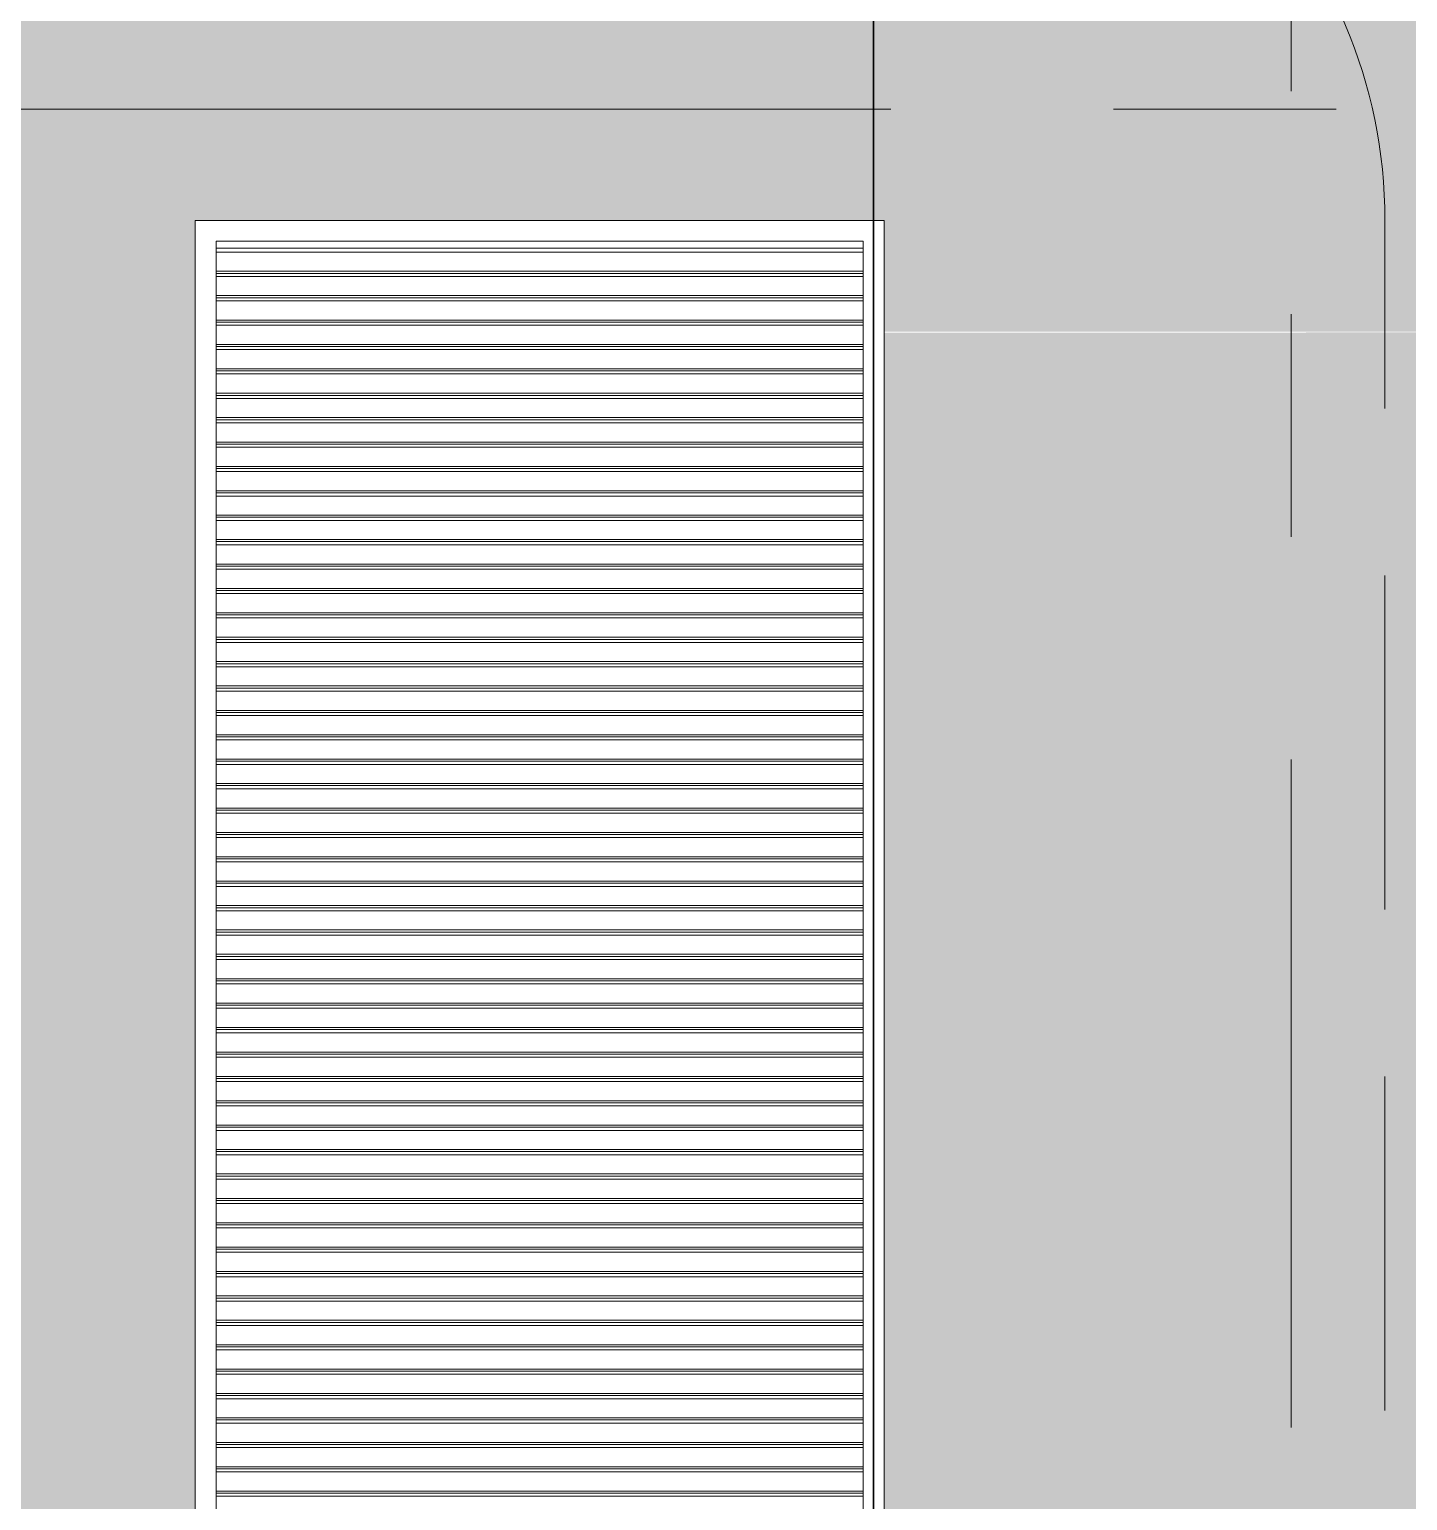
# Model space of a CAD drawing. Header units: inches. Extents: x 6 to 15224, y -733 to 6300.
# Drawn here: x 9831.5 to 9930.5, y 5121 to 5226.7 of the extents above; entities that cross this region are included whole.
import ezdxf

# ---------------------------------------------------------------- set-up
doc = ezdxf.new("R2010")
doc.units = ezdxf.units.IN
doc.header["$MEASUREMENT"] = 0
for name, pattern in [('Center 1_2_', [112, 64, -16, 16, -16]), ('Center 3_8_', [96, 48, -16, 16, -16]), ('Hidden 3_16_', [36, 24, -12])]:
    doc.linetypes.add(name, pattern=pattern)
for name, color, linetype, lineweight in [('A-DETL', 90, 'Continuous', 13), ('A-FLOR-LEVL', 51, 'Continuous', 13), ('A-GENM', 13, 'Continuous', 18), ('A-WALL-PATT', 111, 'Continuous', 25), ('M-EQPM', 50, 'Continuous', 18), ('M-EQPM-HDLN', 50, 'Hidden 3_16_', 13), ('S-GRID', 1, 'Continuous', 13)]:
    doc.layers.add(name, color=color, linetype=linetype, lineweight=lineweight)

# ---------------------------------------------------------------- blocks, each defined once
blk = doc.blocks.new('ME Louvers w Trim-AM - 48_ x 120_-V173-EAST ELEVATION')
at = {"layer": 'A-GENM', "lineweight": 13}
for p, q in [((1013.25, 5211), (966.75, 5211)), ((966.75, 5210.73), (1013.25, 5210.73)), ((1013.25, 5209.35), (966.75, 5209.35)), ((1013.25, 5209.2), (966.75, 5209.2)), ((966.75, 5208.98), (1013.25, 5208.98)), ((1013.25, 5207.6), (966.75, 5207.6)), ((1013.25, 5207.45), (966.75, 5207.45)), ((966.75, 5207.23), (1013.25, 5207.23)), ((1013.25, 5205.84), (966.75, 5205.84)), ((1013.25, 5205.69), (966.75, 5205.69)), ((966.75, 5205.47), (1013.25, 5205.47)), ((1013.25, 5204.09), (966.75, 5204.09)), ((1013.25, 5203.94), (966.75, 5203.94)), ((966.75, 5203.72), (1013.25, 5203.72)), ((1013.25, 5202.34), (966.75, 5202.34)), ((1013.25, 5202.19), (966.75, 5202.19)), ((966.75, 5201.97), (1013.25, 5201.97)), ((1013.25, 5200.58), (966.75, 5200.58)), ((1013.25, 5200.43), (966.75, 5200.43)), ((966.75, 5200.21), (1013.25, 5200.21)), ((1013.25, 5198.83), (966.75, 5198.83)), ((1013.25, 5198.68), (966.75, 5198.68)), ((966.75, 5198.46), (1013.25, 5198.46)), ((1013.25, 5197.08), (966.75, 5197.08)), ((1013.25, 5196.93), (966.75, 5196.93)), ((966.75, 5196.71), (1013.25, 5196.71)), ((1013.25, 5195.33), (966.75, 5195.33)), ((1013.25, 5195.18), (966.75, 5195.18)), ((966.75, 5194.95), (1013.25, 5194.95)), ((1013.25, 5193.57), (966.75, 5193.57)), ((1013.25, 5193.42), (966.75, 5193.42)), ((966.75, 5193.2), (1013.25, 5193.2)), ((1013.25, 5191.82), (966.75, 5191.82)), ((1013.25, 5191.67), (966.75, 5191.67)), ((966.75, 5191.45), (1013.25, 5191.45)), ((1013.25, 5190.07), (966.75, 5190.07)), ((1013.25, 5189.92), (966.75, 5189.92)), ((966.75, 5189.7), (1013.25, 5189.7)), ((1013.25, 5188.31), (966.75, 5188.31)), ((1013.25, 5188.16), (966.75, 5188.16)), ((966.75, 5187.94), (1013.25, 5187.94)), ((1013.25, 5186.56), (966.75, 5186.56)), ((1013.25, 5186.41), (966.75, 5186.41)), ((966.75, 5186.19), (1013.25, 5186.19)), ((1013.25, 5184.81), (966.75, 5184.81)), ((1013.25, 5184.66), (966.75, 5184.66)), ((966.75, 5184.44), (1013.25, 5184.44)), ((1013.25, 5183.05), (966.75, 5183.05)), ((1013.25, 5182.9), (966.75, 5182.9)), ((966.75, 5182.68), (1013.25, 5182.68)), ((1013.25, 5181.3), (966.75, 5181.3)), ((1013.25, 5181.15), (966.75, 5181.15)), ((966.75, 5180.93), (1013.25, 5180.93)), ((1013.25, 5179.55), (966.75, 5179.55)), ((1013.25, 5179.4), (966.75, 5179.4)), ((966.75, 5179.18), (1013.25, 5179.18)), ((1013.25, 5177.8), (966.75, 5177.8)), ((1013.25, 5177.65), (966.75, 5177.65)), ((966.75, 5177.42), (1013.25, 5177.42)), ((1013.25, 5176.04), (966.75, 5176.04)), ((1013.25, 5175.89), (966.75, 5175.89)), ((966.75, 5175.67), (1013.25, 5175.67)), ((1013.25, 5174.29), (966.75, 5174.29)), ((1013.25, 5174.14), (966.75, 5174.14)), ((966.75, 5173.92), (1013.25, 5173.92)), ((1013.25, 5172.54), (966.75, 5172.54)), ((1013.25, 5172.39), (966.75, 5172.39)), ((966.75, 5172.17), (1013.25, 5172.17)), ((1013.25, 5170.78), (966.75, 5170.78)), ((1013.25, 5170.63), (966.75, 5170.63)), ((966.75, 5170.41), (1013.25, 5170.41)), ((1013.25, 5169.03), (966.75, 5169.03)), ((1013.25, 5168.88), (966.75, 5168.88)), ((966.75, 5168.66), (1013.25, 5168.66)), ((1013.25, 5167.28), (966.75, 5167.28)), ((1013.25, 5167.13), (966.75, 5167.13)), ((966.75, 5166.91), (1013.25, 5166.91)), ((1013.25, 5165.52), (966.75, 5165.52)), ((1013.25, 5165.37), (966.75, 5165.37)), ((966.75, 5165.15), (1013.25, 5165.15)), ((1013.25, 5163.77), (966.75, 5163.77)), ((1013.25, 5163.62), (966.75, 5163.62)), ((966.75, 5163.4), (1013.25, 5163.4)), ((1013.25, 5162.02), (966.75, 5162.02)), ((1013.25, 5161.87), (966.75, 5161.87)), ((966.75, 5161.65), (1013.25, 5161.65)), ((1013.25, 5160.27), (966.75, 5160.27)), ((1013.25, 5160.12), (966.75, 5160.12)), ((966.75, 5159.89), (1013.25, 5159.89)), ((1013.25, 5158.51), (966.75, 5158.51)), ((1013.25, 5158.36), (966.75, 5158.36)), ((966.75, 5158.14), (1013.25, 5158.14)), ((1013.25, 5156.76), (966.75, 5156.76)), ((1013.25, 5156.61), (966.75, 5156.61)), ((966.75, 5156.39), (1013.25, 5156.39)), ((1013.25, 5155.01), (966.75, 5155.01)), ((1013.25, 5154.86), (966.75, 5154.86)), ((966.75, 5154.63), (1013.25, 5154.63)), ((1013.25, 5153.25), (966.75, 5153.25)), ((1013.25, 5153.1), (966.75, 5153.1)), ((966.75, 5152.88), (1013.25, 5152.88)), ((1013.25, 5151.5), (966.75, 5151.5)), ((1013.25, 5151.35), (966.75, 5151.35)), ((966.75, 5151.13), (1013.25, 5151.13)), ((1013.25, 5149.75), (966.75, 5149.75)), ((1013.25, 5149.6), (966.75, 5149.6)), ((966.75, 5149.38), (1013.25, 5149.38)), ((1013.25, 5147.99), (966.75, 5147.99)), ((1013.25, 5147.84), (966.75, 5147.84)), ((966.75, 5147.62), (1013.25, 5147.62)), ((1013.25, 5146.24), (966.75, 5146.24)), ((1013.25, 5146.09), (966.75, 5146.09)), ((966.75, 5145.87), (1013.25, 5145.87)), ((1013.25, 5144.49), (966.75, 5144.49)), ((1013.25, 5144.34), (966.75, 5144.34)), ((966.75, 5144.12), (1013.25, 5144.12)), ((1013.25, 5142.73), (966.75, 5142.73)), ((1013.25, 5142.58), (966.75, 5142.58)), ((966.75, 5142.36), (1013.25, 5142.36)), ((1013.25, 5140.98), (966.75, 5140.98)), ((1013.25, 5140.83), (966.75, 5140.83)), ((966.75, 5140.61), (1013.25, 5140.61)), ((1013.25, 5139.23), (966.75, 5139.23)), ((1013.25, 5139.08), (966.75, 5139.08)), ((966.75, 5138.86), (1013.25, 5138.86)), ((1013.25, 5137.48), (966.75, 5137.48)), ((1013.25, 5137.33), (966.75, 5137.33)), ((966.75, 5137.1), (1013.25, 5137.1)), ((1013.25, 5135.72), (966.75, 5135.72)), ((1013.25, 5135.57), (966.75, 5135.57)), ((966.75, 5135.35), (1013.25, 5135.35)), ((1013.25, 5133.97), (966.75, 5133.97)), ((1013.25, 5133.82), (966.75, 5133.82)), ((966.75, 5133.6), (1013.25, 5133.6)), ((1013.25, 5132.22), (966.75, 5132.22)), ((1013.25, 5132.07), (966.75, 5132.07)), ((966.75, 5131.85), (1013.25, 5131.85)), ((1013.25, 5130.46), (966.75, 5130.46)), ((1013.25, 5130.31), (966.75, 5130.31)), ((966.75, 5130.09), (1013.25, 5130.09)), ((1013.25, 5128.71), (966.75, 5128.71)), ((1013.25, 5128.56), (966.75, 5128.56)), ((966.75, 5128.34), (1013.25, 5128.34)), ((1013.25, 5126.96), (966.75, 5126.96)), ((1013.25, 5126.81), (966.75, 5126.81)), ((966.75, 5126.59), (1013.25, 5126.59)), ((1013.25, 5125.2), (966.75, 5125.2)), ((1013.25, 5125.05), (966.75, 5125.05)), ((966.75, 5124.83), (1013.25, 5124.83)), ((1013.25, 5123.45), (966.75, 5123.45)), ((1013.25, 5123.3), (966.75, 5123.3)), ((966.75, 5123.08), (1013.25, 5123.08)), ((1013.25, 5121.7), (966.75, 5121.7)), ((1013.25, 5121.55), (966.75, 5121.55)), ((966.75, 5121.33), (1013.25, 5121.33))]:
    blk.add_line(p, q, dxfattribs=at)
at = {"layer": 'M-EQPM'}
for p, q in [((965.25, 5213), (965.25, 5091.5)), ((1014.75, 5213), (965.25, 5213)), ((1014.75, 5091.5), (1014.75, 5213)), ((966.75, 5211.5), (1013.25, 5211.5)), ((966.75, 5093), (966.75, 5211.5)), ((1013.25, 5211.5), (1013.25, 5093))]:
    blk.add_line(p, q, dxfattribs=at)
at = {"layer": 'M-EQPM-HDLN'}
blk.add_line((1050.75, 5091.5), (1050.75, 5213), dxfattribs=at)
for centre, start, end in [((965.25, 5213), 90, 180), ((1014.75, 5213), 0, 90)]:
    blk.add_arc(centre, 36, start, end, dxfattribs=at)

msp = doc.modelspace()

# ---------------------------------------------------------------- hatches: boundary and pattern name
at = {"layer": 'A-WALL-PATT', "lineweight": 13}
h = msp.add_hatch(dxfattribs=at)
h.set_pattern_fill('FP_312', color=256, style=0, pattern_type=2)
h.set_pattern_definition([(0, (11628.117, 5221), (0, 8), []), (90, (11628.117, 5221), (-8, 8), [8, -8])])
h.paths.add_polyline_path([(10463.51838735, 5205), (10483.36692555, 5205), (10483.36692555, 5213), (10532.86692555, 5213), (10532.86692555, 5205), (11636.49192555, 5205), (11636.49192555, 5330.25), (11510.24192555, 5330.25), (11510.24192555, 5320.75), (11484.74192555, 5320.75), (11484.74192555, 5330.25), (11257.6848238, 5330.25), (11257.6848238, 5320.75), (11232.1848238, 5320.75), (11232.1848238, 5330.25), (11226.17942555, 5330.25), (11226.17942555, 5320.75), (11200.67942555, 5320.75), (11200.67942555, 5330.25), (10717.17942555, 5330.25), (10717.17942555, 5320.75), (10691.67942555, 5320.75), (10691.67942555, 5330.25), (10171.80801526, 5330.25), (10171.80801526, 5320.75), (10146.30801526, 5320.75), (10146.30801526, 5330.25), (9631.24192555, 5330.25), (9631.24192555, 5320.75), (9605.74192555, 5320.75), (9605.74192555, 5330.25), (9589.86503123, 5330.25), (9589.86503123, 5320.75), (9564.36503123, 5320.75), (9564.36503123, 5330.25), (8951.11692555, 5330.25), (8951.11692555, 5205), (9179.36692555, 5205), (9179.36692555, 5210.75), (9228.86692555, 5210.75), (9228.86692555, 5205), (9843.36692555, 5205), (9843.36692555, 5213), (9892.86692555, 5213), (9892.86692555, 5205), (10430.84472069, 5205)])
h.paths.add_polyline_path([(10060.11692555, 5229), (10060.11692555, 5325), (10108.11692555, 5325), (10108.11692555, 5229), (10104.10805402, 5229)])
h.paths.add_polyline_path([(11296.69688735, 5229), (11284.11692555, 5229), (11284.11692555, 5325), (11356.11692555, 5325), (11356.11692555, 5229), (11313.03372069, 5229)])
h.paths.add_polyline_path([(10620.11692555, 5229), (10620.11692555, 5325), (10668.11692555, 5325), (10668.11692555, 5229), (10626.88672069, 5229)])
h.paths.add_polyline_path([(9276.11692555, 5229), (9228.11692555, 5229), (9228.11692555, 5325), (9276.11692555, 5325), (9276.11692555, 5232.51457183)])
h.paths.add_polyline_path([(9842.71872069, 5229), (9804.11692555, 5229), (9804.11692555, 5325), (9852.11692555, 5325), (9852.11692555, 5229)])
h.paths.add_polyline_path([(10528.86572069, 5229), (10484.11692555, 5229), (10484.11692555, 5325), (10532.11692555, 5325), (10532.11692555, 5229)])
h.paths.add_polyline_path([(9404.11692555, 5229), (9356.11692555, 5229), (9356.11692555, 5325), (9404.11692555, 5325), (9404.11692555, 5232.51457183)])
h.paths.add_polyline_path([(9091.22438735, 5229), (9068.11692555, 5229), (9068.11692555, 5325), (9140.11692555, 5325), (9140.11692555, 5229), (9123.89805402, 5229)])
h.paths.add_polyline_path([(9492.11692555, 5229), (9492.11692555, 5325), (9516.11692555, 5325), (9516.11692555, 5229), (9515.98205402, 5229)])
h.paths.add_polyline_path([(10252.11692555, 5229), (10180.11692555, 5229), (10180.11692555, 5325), (10252.11692555, 5325), (10252.11692555, 5270.62590516)])
h.paths.add_polyline_path([(9973.41338735, 5229), (9932.11692555, 5229), (9932.11692555, 5325), (9980.11692555, 5325), (9980.11692555, 5229)])
h.paths.add_polyline_path([(11460.06522069, 5229), (11420.11692555, 5229), (11420.11692555, 5325), (11468.11692555, 5325), (11468.11692555, 5229)])
h.paths.add_polyline_path([(11196.11692555, 5229), (11148.11692555, 5229), (11148.11692555, 5325), (11196.11692555, 5325), (11196.11692555, 5232.51457183)])
h.paths.add_polyline_path([(10396.11692555, 5229), (10348.11692555, 5229), (10348.11692555, 5325), (10396.11692555, 5325), (10396.11692555, 5232.51457183)])
h.paths.add_polyline_path([(9540.11692555, 5229), (9540.11692555, 5325), (9564.11692555, 5325), (9564.11692555, 5229), (9548.65572069, 5229)])
h.paths.add_polyline_path([(9724.11692555, 5229), (9652.11692555, 5229), (9652.11692555, 5325), (9724.11692555, 5325), (9724.11692555, 5232.51457183)])
h.paths.add_polyline_path([(10796.11692555, 5229), (10724.11692555, 5229), (10724.11692555, 5325), (10796.11692555, 5325), (10796.11692555, 5232.51457183)])
h.paths.add_polyline_path([(10844.11692555, 5229), (10844.11692555, 5325), (10868.11692555, 5325), (10868.11692555, 5229), (10855.60238735, 5229)])
h.paths.add_polyline_path([(11068.11692555, 5229), (11020.11692555, 5229), (11020.11692555, 5325), (11068.11692555, 5325), (11068.11692555, 5232.51457183)])
h.paths.add_polyline_path([(11524.11692555, 5229), (11524.11692555, 5325), (11572.11692555, 5325), (11572.11692555, 5229), (11525.41255402, 5229)])
h.paths.add_polyline_path([(10908.11692555, 5229), (10908.11692555, 5325), (10932.11692555, 5325), (10932.11692555, 5229), (10920.94972069, 5229)])
h = msp.add_hatch(dxfattribs=at)
h.set_pattern_fill('FP_311', color=256, style=0, pattern_type=2)
h.set_pattern_definition([(0, (11628.117, 5109), (0, 8), []), (90, (11628.117, 5109), (-8, 8), [8, -8])])
h.paths.add_polyline_path([(8951.11692555, 5053), (9021.34244981, 5053), (9145.36692555, 5055.09410516), (9145.36692555, 5057), (9146.11692555, 5057), (9146.11692555, 5090), (9179.36692555, 5090), (9179.36692555, 5205), (8951.11692555, 5205), (8951.11692555, 5080.06923849)])
h.paths.add_polyline_path([(10953.62338735, 5090), (11215.01272069, 5090.03927146), (11242.29947594, 5090.49999774), (11636.49192555, 5090.49999774), (11636.49192555, 5205), (10532.86692555, 5204.94230769), (10532.86692555, 5091.5), (10483.36692555, 5091.5), (10483.36692555, 5205), (9892.86692555, 5204.94642857), (9892.86692555, 5091.5), (9843.36692555, 5091.5), (9843.36692555, 5205), (9228.86692555, 5204.95588235), (9228.86692555, 5090), (10822.92872069, 5090)])
h.paths.add_polyline_path([(11166.00222069, 5125), (11092.11692555, 5125), (11092.11692555, 5189), (11236.11692555, 5189), (11236.11692555, 5125), (11174.17063735, 5125)])
h.paths.add_polyline_path([(10953.62338735, 5125), (10916.11692555, 5125), (10916.11692555, 5189), (11060.11692555, 5189), (11060.11692555, 5125), (10961.79180402, 5125)])
h.paths.add_polyline_path([(10790.25505402, 5125), (10740.11692555, 5125), (10740.11692555, 5189), (10868.11692555, 5189), (10868.11692555, 5125), (10798.42347069, 5125)])
h.paths.add_polyline_path([(10618.71830402, 5125), (10580.11692555, 5125), (10580.11692555, 5189), (10708.11692555, 5189), (10708.11692555, 5125), (10626.88672069, 5125)])
h.paths.add_polyline_path([(10373.66580402, 5125), (10308.11692555, 5125), (10308.11692555, 5189), (10452.11692555, 5189), (10452.11692555, 5125), (10381.83422069, 5125)])
h.paths.add_polyline_path([(10136.78172069, 5125), (10116.11692555, 5125), (10116.11692555, 5189), (10260.11692555, 5189), (10260.11692555, 5125), (10144.95013735, 5125)])
h.paths.add_polyline_path([(10038.76072069, 5125), (9940.11692555, 5125), (9940.11692555, 5189), (10084.11692555, 5189), (10084.11692555, 5125), (10046.92913735, 5125)])
h.paths.add_polyline_path([(9818.21347069, 5125), (9740.11692555, 5125), (9740.11692555, 5189), (9828.11692555, 5189), (9828.11692555, 5125), (9826.38188735, 5125)])
h.paths.add_polyline_path([(9708.11692555, 5125), (9548.11692555, 5125), (9548.11692555, 5189), (9708.11692555, 5189), (9708.11692555, 5127.70840516)])
h.paths.add_polyline_path([(9356.11692555, 5125), (9356.11692555, 5189), (9500.11692555, 5189), (9500.11692555, 5125), (9360.78213735, 5125)])
h.paths.add_polyline_path([(9254.59272069, 5125), (9244.11692555, 5125), (9244.11692555, 5189), (9324.11692555, 5189), (9324.11692555, 5125), (9262.76113735, 5125)])

# ---------------------------------------------------------------- linework, layer by layer
at = {"layer": 'A-DETL', "lineweight": 35}
msp.add_line((9892.11692555, 5330.25), (9892.11692555, 5041.95790516), dxfattribs=at)
at = {"layer": 'A-FLOR-LEVL', "linetype": 'Center 1_2_'}
msp.add_line((8821.35523145, 5221), (13032.89411354, 5221), dxfattribs=at)
at = {"layer": 'S-GRID', "linetype": 'Center 3_8_'}
msp.add_line((9922.11692555, 5030.27796347), (9922.11692555, 6219.06052942), dxfattribs=at)

# ---------------------------------------------------------------- block references
at = {"layer": 'M-EQPM-HDLN'}
msp.add_blockref('ME Louvers w Trim-AM - 48_ x 120_-V173-EAST ELEVATION', (8878.11692555, 0), dxfattribs=at)

doc.saveas('drawing.dxf')
